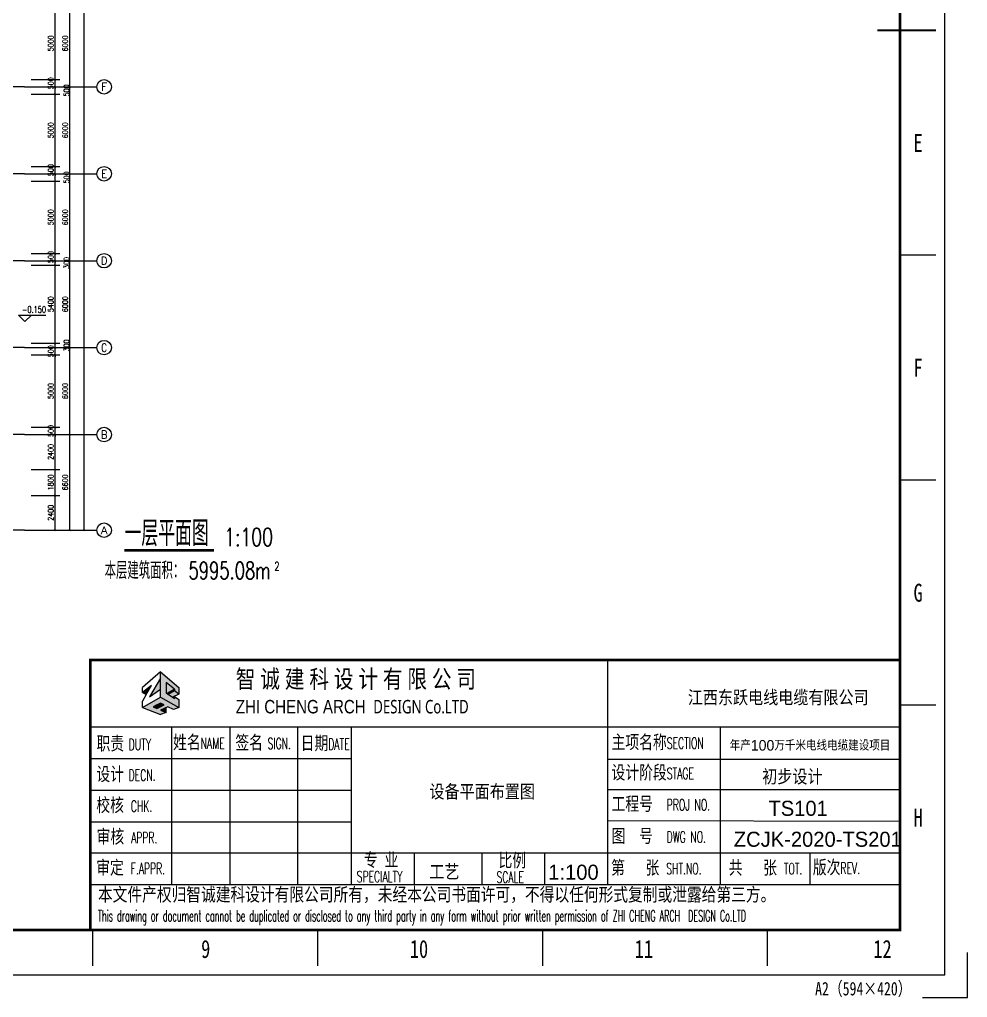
# Model space of a CAD drawing. Extents: x 7651907 to 8255021, y -2490714 to -1144618.
# Drawn here: x 7936135 to 8001558, y -1278118 to -1210623 of the extents above; entities that cross this region are included whole.
import ezdxf
from ezdxf.enums import TextEntityAlignment as Align

# ---------------------------------------------------------------- set-up
doc = ezdxf.new("R2010")
doc.units = 0
doc.header["$LTSCALE"] = 1000
doc.linetypes.add('DOTE', pattern=[2.42, 2, -0.2, 0.02, -0.2])
doc.layers.get('0').update_dxf_attribs({"linetype": 'CONTINUOUS'})
doc.layers.get('Defpoints').update_dxf_attribs({"linetype": 'CONTINUOUS'})
for name, color, linetype in [('AXIS', 3, 'CONTINUOUS'), ('AXIS_TEXT', 7, 'CONTINUOUS'), ('DIM_ELEV', 3, 'CONTINUOUS'), ('DIM_SYMB', 3, 'CONTINUOUS'), ('DOTE', 8, 'DOTE'), ('PUB_TEXT', 7, 'CONTINUOUS'), ('图标', 4, 'CONTINUOUS')]:
    doc.layers.add(name, color=color, linetype=linetype)
doc.styles.add('0总图替换X', font='ZSM.shx', dxfattribs={"bigfont": 'HZTXT.shx'})
doc.styles.add('_TCH_AXIS', font='COMPLEX', dxfattribs={"bigfont": 'GBCBIG'})
doc.styles.add('_TCH_DIM', font='SIMPLEX', dxfattribs={"bigfont": 'GBCBIG'})
doc.styles.add('_TCH_DIM_T3', font='SIMPLEX', dxfattribs={"width": 0.705882, "bigfont": 'GBCBIG'})
doc.styles.add('COMPLEX', font='COMPLEX')
doc.styles.get("Standard").update_dxf_attribs({"font": 'txt.shx', "width": 0.7, "bigfont": 'TSSDCHN.shx'})
doc.styles.add('图框字体', font='simhei.ttf')
doc.dimstyles.new('_TCH_ARCH&&125', dxfattribs={"dimtxt": 371.875, "dimasz": 125, "dimexe": 312.5, "dimexo": 375, "dimgap": 125, "dimtad": 1, "dimdec": 0, "dimzin": 0, "dimdsep": 46, "dimtxsty": '_TCH_DIM_T3', "dimblk": 'ARCHTICK', "dimcen": 0.09, "dimclrt": 7, "dimazin": 2, "dimtfac": 1, "dimtdec": 0, "dimtix": 1, "dimtmove": 2, "dimatfit": 3, "dimfxl": 0, "dimtolj": 1, "dimtzin": 0, "dimarcsym": 0})

# ---------------------------------------------------------------- blocks, each defined once
blk = doc.blocks.new('_ArchTick')
at = {"color": 0, "linetype": 'ByBlock', "const_width": 0.4}
blk.add_lwpolyline([(-0.5, -0.5), (0.5, 0.5)], dxfattribs=at)
blk = doc.blocks.new('*D698')
at = {"layer": 'AXIS', "color": 0, "lineweight": -2}
for p, q in [((7936931, -1209768), (7938908, -1209768)), ((7938596, -1214768), (7938596, -1209768)), ((7936931, -1214768), (7938908, -1214768))]:
    blk.add_line(p, q, dxfattribs=at)
at = {"layer": 'Defpoints', "color": 0}
for p in [(7936556, -1209768), (7938596, -1209768), (7936556, -1214768)]:
    blk.add_point(p, dxfattribs=at)
at = {"layer": 'AXIS', "color": 0, "lineweight": -2, "xscale": 125, "yscale": 125, "zscale": 125}
for p, rotation in [((7938596, -1209768), 90), ((7938596, -1214768), 270)]:
    blk.add_blockref('_ArchTick', p, dxfattribs=dict(at, rotation=rotation))
at = {"layer": 'AXIS', "color": 7, "insert": (7938285, -1212268), "char_height": 371.9, "attachment_point": 5, "rotation": 90, "style": '_TCH_DIM_T3'}
blk.add_mtext('\\A1;5000', dxfattribs=at)
blk = doc.blocks.new('*D699')
at = {"layer": 'AXIS', "color": 0, "lineweight": -2}
for p, q in [((7936931, -1214768), (7938908, -1214768)), ((7938596, -1214768), (7938596, -1214643)), ((7938596, -1215268), (7938596, -1214768)), ((7936931, -1215268), (7938908, -1215268)), ((7938596, -1215268), (7938596, -1215393))]:
    blk.add_line(p, q, dxfattribs=at)
at = {"layer": 'Defpoints', "color": 0}
for p in [(7936556, -1214768), (7938596, -1214768), (7936556, -1215268)]:
    blk.add_point(p, dxfattribs=at)
at = {"layer": 'AXIS', "color": 0, "lineweight": -2, "xscale": 125, "yscale": 125, "zscale": 125}
for p, rotation in [((7938596, -1214768), 270), ((7938596, -1215268), 90)]:
    blk.add_blockref('_ArchTick', p, dxfattribs=dict(at, rotation=rotation))
at = {"layer": 'AXIS', "color": 7, "insert": (7938285, -1215018), "char_height": 371.9, "attachment_point": 5, "rotation": 90, "style": '_TCH_DIM_T3'}
blk.add_mtext('\\A1;500', dxfattribs=at)
blk = doc.blocks.new('*D700')
at = {"layer": 'AXIS', "color": 0, "lineweight": -2}
for p, q in [((7936931, -1215268), (7938908, -1215268)), ((7938596, -1215768), (7938596, -1215268)), ((7936931, -1215768), (7938908, -1215768))]:
    blk.add_line(p, q, dxfattribs=at)
at = {"layer": 'Defpoints', "color": 0}
for p in [(7936556, -1215268), (7938596, -1215268), (7936556, -1215768)]:
    blk.add_point(p, dxfattribs=at)
at = {"layer": 'AXIS', "color": 0, "lineweight": -2, "xscale": 125, "yscale": 125, "zscale": 125}
for p, rotation in [((7938596, -1215268), 90), ((7938596, -1215768), 270)]:
    blk.add_blockref('_ArchTick', p, dxfattribs=dict(at, rotation=rotation))
at = {"layer": 'AXIS', "color": 7, "insert": (7939377, -1215518), "char_height": 371.9, "attachment_point": 5, "rotation": 90, "style": '_TCH_DIM_T3'}
blk.add_mtext('\\A1;500', dxfattribs=at)
blk = doc.blocks.new('*D701')
at = {"layer": 'AXIS', "color": 0, "lineweight": -2}
for p, q in [((7936931, -1215768), (7938908, -1215768)), ((7938596, -1220768), (7938596, -1215768)), ((7936931, -1220768), (7938908, -1220768))]:
    blk.add_line(p, q, dxfattribs=at)
at = {"layer": 'Defpoints', "color": 0}
for p in [(7936556, -1215768), (7938596, -1215768), (7936556, -1220768)]:
    blk.add_point(p, dxfattribs=at)
at = {"layer": 'AXIS', "color": 0, "lineweight": -2, "xscale": 125, "yscale": 125, "zscale": 125}
for p, rotation in [((7938596, -1215768), 90), ((7938596, -1220768), 270)]:
    blk.add_blockref('_ArchTick', p, dxfattribs=dict(at, rotation=rotation))
at = {"layer": 'AXIS', "color": 7, "insert": (7938285, -1218268), "char_height": 371.9, "attachment_point": 5, "rotation": 90, "style": '_TCH_DIM_T3'}
blk.add_mtext('\\A1;5000', dxfattribs=at)
blk = doc.blocks.new('*D702')
at = {"layer": 'AXIS', "color": 0, "lineweight": -2}
for p, q in [((7936931, -1220768), (7938908, -1220768)), ((7938596, -1220768), (7938596, -1220643)), ((7938596, -1221268), (7938596, -1220768)), ((7936931, -1221268), (7938908, -1221268)), ((7938596, -1221268), (7938596, -1221393))]:
    blk.add_line(p, q, dxfattribs=at)
at = {"layer": 'Defpoints', "color": 0}
for p in [(7936556, -1220768), (7938596, -1220768), (7936556, -1221268)]:
    blk.add_point(p, dxfattribs=at)
at = {"layer": 'AXIS', "color": 0, "lineweight": -2, "xscale": 125, "yscale": 125, "zscale": 125}
for p, rotation in [((7938596, -1220768), 270), ((7938596, -1221268), 90)]:
    blk.add_blockref('_ArchTick', p, dxfattribs=dict(at, rotation=rotation))
at = {"layer": 'AXIS', "color": 7, "insert": (7938285, -1221018), "char_height": 371.9, "attachment_point": 5, "rotation": 90, "style": '_TCH_DIM_T3'}
blk.add_mtext('\\A1;500', dxfattribs=at)
blk = doc.blocks.new('*D703')
at = {"layer": 'AXIS', "color": 0, "lineweight": -2}
for p, q in [((7936931, -1221268), (7938908, -1221268)), ((7938596, -1221768), (7938596, -1221268)), ((7936931, -1221768), (7938908, -1221768))]:
    blk.add_line(p, q, dxfattribs=at)
at = {"layer": 'Defpoints', "color": 0}
for p in [(7936556, -1221268), (7938596, -1221268), (7936556, -1221768)]:
    blk.add_point(p, dxfattribs=at)
at = {"layer": 'AXIS', "color": 0, "lineweight": -2, "xscale": 125, "yscale": 125, "zscale": 125}
for p, rotation in [((7938596, -1221268), 90), ((7938596, -1221768), 270)]:
    blk.add_blockref('_ArchTick', p, dxfattribs=dict(at, rotation=rotation))
at = {"layer": 'AXIS', "color": 7, "insert": (7939377, -1221518), "char_height": 371.9, "attachment_point": 5, "rotation": 90, "style": '_TCH_DIM_T3'}
blk.add_mtext('\\A1;500', dxfattribs=at)
blk = doc.blocks.new('*D704')
at = {"layer": 'AXIS', "color": 0, "lineweight": -2}
for p, q in [((7936931, -1221768), (7938908, -1221768)), ((7938596, -1226768), (7938596, -1221768)), ((7936931, -1226768), (7938908, -1226768))]:
    blk.add_line(p, q, dxfattribs=at)
at = {"layer": 'Defpoints', "color": 0}
for p in [(7936556, -1221768), (7938596, -1221768), (7936556, -1226768)]:
    blk.add_point(p, dxfattribs=at)
at = {"layer": 'AXIS', "color": 0, "lineweight": -2, "xscale": 125, "yscale": 125, "zscale": 125}
for p, rotation in [((7938596, -1221768), 90), ((7938596, -1226768), 270)]:
    blk.add_blockref('_ArchTick', p, dxfattribs=dict(at, rotation=rotation))
at = {"layer": 'AXIS', "color": 7, "insert": (7938285, -1224268), "char_height": 371.9, "attachment_point": 5, "rotation": 90, "style": '_TCH_DIM_T3'}
blk.add_mtext('\\A1;5000', dxfattribs=at)
blk = doc.blocks.new('*D705')
at = {"layer": 'AXIS', "color": 0, "lineweight": -2}
for p, q in [((7936931, -1226768), (7938908, -1226768)), ((7938596, -1226768), (7938596, -1226643)), ((7938596, -1227268), (7938596, -1226768)), ((7936931, -1227268), (7938908, -1227268)), ((7938596, -1227268), (7938596, -1227393))]:
    blk.add_line(p, q, dxfattribs=at)
at = {"layer": 'Defpoints', "color": 0}
for p in [(7936556, -1226768), (7938596, -1226768), (7936556, -1227268)]:
    blk.add_point(p, dxfattribs=at)
at = {"layer": 'AXIS', "color": 0, "lineweight": -2, "xscale": 125, "yscale": 125, "zscale": 125}
for p, rotation in [((7938596, -1226768), 270), ((7938596, -1227268), 90)]:
    blk.add_blockref('_ArchTick', p, dxfattribs=dict(at, rotation=rotation))
at = {"layer": 'AXIS', "color": 7, "insert": (7938285, -1227018), "char_height": 371.9, "attachment_point": 5, "rotation": 90, "style": '_TCH_DIM_T3'}
blk.add_mtext('\\A1;500', dxfattribs=at)
blk = doc.blocks.new('*D706')
at = {"layer": 'AXIS', "color": 0, "lineweight": -2}
for p, q in [((7936931, -1227268), (7938908, -1227268)), ((7936931, -1227568), (7938908, -1227568)), ((7938596, -1227568), (7938596, -1227268))]:
    blk.add_line(p, q, dxfattribs=at)
at = {"layer": 'Defpoints', "color": 0}
for p in [(7936556, -1227268), (7936556, -1227568), (7938596, -1227268)]:
    blk.add_point(p, dxfattribs=at)
at = {"layer": 'AXIS', "color": 0, "lineweight": -2, "xscale": 125, "yscale": 125, "zscale": 125}
for p, rotation in [((7938596, -1227268), 90), ((7938596, -1227568), 270)]:
    blk.add_blockref('_ArchTick', p, dxfattribs=dict(at, rotation=rotation))
at = {"layer": 'AXIS', "color": 7, "insert": (7939377, -1227418), "char_height": 371.9, "attachment_point": 5, "rotation": 90, "style": '_TCH_DIM_T3'}
blk.add_mtext('\\A1;300', dxfattribs=at)
blk = doc.blocks.new('*D707')
at = {"layer": 'AXIS', "color": 0, "lineweight": -2}
for p, q in [((7936931, -1227568), (7938908, -1227568)), ((7938596, -1232968), (7938596, -1227568)), ((7936931, -1232968), (7938908, -1232968))]:
    blk.add_line(p, q, dxfattribs=at)
at = {"layer": 'Defpoints', "color": 0}
for p in [(7936556, -1227568), (7938596, -1227568), (7936556, -1232968)]:
    blk.add_point(p, dxfattribs=at)
at = {"layer": 'AXIS', "color": 0, "lineweight": -2, "xscale": 125, "yscale": 125, "zscale": 125}
for p, rotation in [((7938596, -1227568), 90), ((7938596, -1232968), 270)]:
    blk.add_blockref('_ArchTick', p, dxfattribs=dict(at, rotation=rotation))
at = {"layer": 'AXIS', "color": 7, "insert": (7938285, -1230268), "char_height": 371.9, "attachment_point": 5, "rotation": 90, "style": '_TCH_DIM_T3'}
blk.add_mtext('\\A1;5400', dxfattribs=at)
blk = doc.blocks.new('*D708')
at = {"layer": 'AXIS', "color": 0, "lineweight": -2}
for p, q in [((7936931, -1232968), (7938908, -1232968)), ((7938596, -1233268), (7938596, -1232968)), ((7936931, -1233268), (7938908, -1233268))]:
    blk.add_line(p, q, dxfattribs=at)
at = {"layer": 'Defpoints', "color": 0}
for p in [(7936556, -1232968), (7938596, -1232968), (7936556, -1233268)]:
    blk.add_point(p, dxfattribs=at)
at = {"layer": 'AXIS', "color": 0, "lineweight": -2, "xscale": 125, "yscale": 125, "zscale": 125}
for p, rotation in [((7938596, -1232968), 90), ((7938596, -1233268), 270)]:
    blk.add_blockref('_ArchTick', p, dxfattribs=dict(at, rotation=rotation))
at = {"layer": 'AXIS', "color": 7, "insert": (7939377, -1233118), "char_height": 371.9, "attachment_point": 5, "rotation": 90, "style": '_TCH_DIM_T3'}
blk.add_mtext('\\A1;300', dxfattribs=at)
blk = doc.blocks.new('*D709')
at = {"layer": 'AXIS', "color": 0, "lineweight": -2}
for p, q in [((7936931, -1233268), (7938908, -1233268)), ((7936931, -1233768), (7938908, -1233768)), ((7938596, -1233268), (7938596, -1233143)), ((7938596, -1233768), (7938596, -1233268)), ((7938596, -1233768), (7938596, -1233893))]:
    blk.add_line(p, q, dxfattribs=at)
at = {"layer": 'Defpoints', "color": 0}
for p in [(7936556, -1233268), (7936556, -1233768), (7938596, -1233268)]:
    blk.add_point(p, dxfattribs=at)
at = {"layer": 'AXIS', "color": 0, "lineweight": -2, "xscale": 125, "yscale": 125, "zscale": 125}
for p, rotation in [((7938596, -1233268), 270), ((7938596, -1233768), 90)]:
    blk.add_blockref('_ArchTick', p, dxfattribs=dict(at, rotation=rotation))
at = {"layer": 'AXIS', "color": 7, "insert": (7938285, -1233518), "char_height": 371.9, "attachment_point": 5, "rotation": 90, "style": '_TCH_DIM_T3'}
blk.add_mtext('\\A1;500', dxfattribs=at)
blk = doc.blocks.new('*D710')
at = {"layer": 'AXIS', "color": 0, "lineweight": -2}
for p, q in [((7936931, -1233768), (7938908, -1233768)), ((7938596, -1238768), (7938596, -1233768)), ((7936931, -1238768), (7938908, -1238768))]:
    blk.add_line(p, q, dxfattribs=at)
at = {"layer": 'Defpoints', "color": 0}
for p in [(7936556, -1233768), (7938596, -1233768), (7936556, -1238768)]:
    blk.add_point(p, dxfattribs=at)
at = {"layer": 'AXIS', "color": 0, "lineweight": -2, "xscale": 125, "yscale": 125, "zscale": 125}
for p, rotation in [((7938596, -1233768), 90), ((7938596, -1238768), 270)]:
    blk.add_blockref('_ArchTick', p, dxfattribs=dict(at, rotation=rotation))
at = {"layer": 'AXIS', "color": 7, "insert": (7938285, -1236268), "char_height": 371.9, "attachment_point": 5, "rotation": 90, "style": '_TCH_DIM_T3'}
blk.add_mtext('\\A1;5000', dxfattribs=at)
blk = doc.blocks.new('*D711')
at = {"layer": 'AXIS', "color": 0, "lineweight": -2}
for p, q in [((7936931, -1238768), (7938908, -1238768)), ((7938596, -1238768), (7938596, -1238643)), ((7938596, -1239268), (7938596, -1238768)), ((7936931, -1239268), (7938908, -1239268)), ((7938596, -1239268), (7938596, -1239393))]:
    blk.add_line(p, q, dxfattribs=at)
at = {"layer": 'Defpoints', "color": 0}
for p in [(7936556, -1238768), (7938596, -1238768), (7936556, -1239268)]:
    blk.add_point(p, dxfattribs=at)
at = {"layer": 'AXIS', "color": 0, "lineweight": -2, "xscale": 125, "yscale": 125, "zscale": 125}
for p, rotation in [((7938596, -1238768), 270), ((7938596, -1239268), 90)]:
    blk.add_blockref('_ArchTick', p, dxfattribs=dict(at, rotation=rotation))
at = {"layer": 'AXIS', "color": 7, "insert": (7938285, -1239018), "char_height": 371.9, "attachment_point": 5, "rotation": 90, "style": '_TCH_DIM_T3'}
blk.add_mtext('\\A1;500', dxfattribs=at)
blk = doc.blocks.new('*D712')
at = {"layer": 'AXIS', "color": 0, "lineweight": -2}
for p, q in [((7936931, -1239268), (7938908, -1239268)), ((7938596, -1241668), (7938596, -1239268)), ((7936931, -1241668), (7938908, -1241668))]:
    blk.add_line(p, q, dxfattribs=at)
at = {"layer": 'Defpoints', "color": 0}
for p in [(7936556, -1239268), (7938596, -1239268), (7936556, -1241668)]:
    blk.add_point(p, dxfattribs=at)
at = {"layer": 'AXIS', "color": 0, "lineweight": -2, "xscale": 125, "yscale": 125, "zscale": 125}
for p, rotation in [((7938596, -1239268), 90), ((7938596, -1241668), 270)]:
    blk.add_blockref('_ArchTick', p, dxfattribs=dict(at, rotation=rotation))
at = {"layer": 'AXIS', "color": 7, "insert": (7938285, -1240468), "char_height": 371.9, "attachment_point": 5, "rotation": 90, "style": '_TCH_DIM_T3'}
blk.add_mtext('\\A1;2400', dxfattribs=at)
blk = doc.blocks.new('*D713')
at = {"layer": 'AXIS', "color": 0, "lineweight": -2}
for p, q in [((7936931, -1241668), (7938908, -1241668)), ((7938596, -1243468), (7938596, -1241668)), ((7936931, -1243468), (7938908, -1243468))]:
    blk.add_line(p, q, dxfattribs=at)
at = {"layer": 'Defpoints', "color": 0}
for p in [(7936556, -1241668), (7938596, -1241668), (7936556, -1243468)]:
    blk.add_point(p, dxfattribs=at)
at = {"layer": 'AXIS', "color": 0, "lineweight": -2, "xscale": 125, "yscale": 125, "zscale": 125}
for p, rotation in [((7938596, -1241668), 90), ((7938596, -1243468), 270)]:
    blk.add_blockref('_ArchTick', p, dxfattribs=dict(at, rotation=rotation))
at = {"layer": 'AXIS', "color": 7, "insert": (7938285, -1242568), "char_height": 371.9, "attachment_point": 5, "rotation": 90, "style": '_TCH_DIM_T3'}
blk.add_mtext('\\A1;1800', dxfattribs=at)
blk = doc.blocks.new('*D714')
at = {"layer": 'AXIS', "color": 0, "lineweight": -2}
for p, q in [((7936931, -1243468), (7938908, -1243468)), ((7938596, -1245868), (7938596, -1243468)), ((7936931, -1245868), (7938908, -1245868))]:
    blk.add_line(p, q, dxfattribs=at)
at = {"layer": 'Defpoints', "color": 0}
for p in [(7936556, -1243468), (7938596, -1243468), (7936556, -1245868)]:
    blk.add_point(p, dxfattribs=at)
at = {"layer": 'AXIS', "color": 0, "lineweight": -2, "xscale": 125, "yscale": 125, "zscale": 125}
for p, rotation in [((7938596, -1243468), 90), ((7938596, -1245868), 270)]:
    blk.add_blockref('_ArchTick', p, dxfattribs=dict(at, rotation=rotation))
at = {"layer": 'AXIS', "color": 7, "insert": (7938285, -1244668), "char_height": 371.9, "attachment_point": 5, "rotation": 90, "style": '_TCH_DIM_T3'}
blk.add_mtext('\\A1;2400', dxfattribs=at)
blk = doc.blocks.new('*D843')
at = {"layer": 'AXIS', "color": 0, "lineweight": -2}
for p, q in [((7936846, -1239268), (7939908, -1239268)), ((7939596, -1245868), (7939596, -1239268)), ((7936846, -1245868), (7939908, -1245868))]:
    blk.add_line(p, q, dxfattribs=at)
at = {"layer": 'Defpoints', "color": 0}
for p in [(7936471, -1239268), (7939596, -1239268), (7936471, -1245868)]:
    blk.add_point(p, dxfattribs=at)
at = {"layer": 'AXIS', "color": 0, "lineweight": -2, "xscale": 125, "yscale": 125, "zscale": 125}
for p, rotation in [((7939596, -1239268), 90), ((7939596, -1245868), 270)]:
    blk.add_blockref('_ArchTick', p, dxfattribs=dict(at, rotation=rotation))
at = {"layer": 'AXIS', "color": 7, "insert": (7939285, -1242568), "char_height": 371.9, "attachment_point": 5, "rotation": 90, "style": '_TCH_DIM_T3'}
blk.add_mtext('\\A1;6600', dxfattribs=at)
blk = doc.blocks.new('*D844')
at = {"layer": 'AXIS', "color": 0, "lineweight": -2}
for p, q in [((7936846, -1233268), (7939908, -1233268)), ((7939596, -1239268), (7939596, -1233268)), ((7936846, -1239268), (7939908, -1239268))]:
    blk.add_line(p, q, dxfattribs=at)
at = {"layer": 'Defpoints', "color": 0}
for p in [(7936471, -1233268), (7939596, -1233268), (7936471, -1239268)]:
    blk.add_point(p, dxfattribs=at)
at = {"layer": 'AXIS', "color": 0, "lineweight": -2, "xscale": 125, "yscale": 125, "zscale": 125}
for p, rotation in [((7939596, -1233268), 90), ((7939596, -1239268), 270)]:
    blk.add_blockref('_ArchTick', p, dxfattribs=dict(at, rotation=rotation))
at = {"layer": 'AXIS', "color": 7, "insert": (7939285, -1236268), "char_height": 371.9, "attachment_point": 5, "rotation": 90, "style": '_TCH_DIM_T3'}
blk.add_mtext('\\A1;6000', dxfattribs=at)
blk = doc.blocks.new('*D845')
at = {"layer": 'AXIS', "color": 0, "lineweight": -2}
for p, q in [((7936846, -1227268), (7939908, -1227268)), ((7939596, -1233268), (7939596, -1227268)), ((7936846, -1233268), (7939908, -1233268))]:
    blk.add_line(p, q, dxfattribs=at)
at = {"layer": 'Defpoints', "color": 0}
for p in [(7936471, -1227268), (7939596, -1227268), (7936471, -1233268)]:
    blk.add_point(p, dxfattribs=at)
at = {"layer": 'AXIS', "color": 0, "lineweight": -2, "xscale": 125, "yscale": 125, "zscale": 125}
for p, rotation in [((7939596, -1227268), 90), ((7939596, -1233268), 270)]:
    blk.add_blockref('_ArchTick', p, dxfattribs=dict(at, rotation=rotation))
at = {"layer": 'AXIS', "color": 7, "insert": (7939285, -1230268), "char_height": 371.9, "attachment_point": 5, "rotation": 90, "style": '_TCH_DIM_T3'}
blk.add_mtext('\\A1;6000', dxfattribs=at)
blk = doc.blocks.new('*D846')
at = {"layer": 'AXIS', "color": 0, "lineweight": -2}
for p, q in [((7936846, -1221268), (7939908, -1221268)), ((7939596, -1227268), (7939596, -1221268)), ((7936846, -1227268), (7939908, -1227268))]:
    blk.add_line(p, q, dxfattribs=at)
at = {"layer": 'Defpoints', "color": 0}
for p in [(7936471, -1221268), (7939596, -1221268), (7936471, -1227268)]:
    blk.add_point(p, dxfattribs=at)
at = {"layer": 'AXIS', "color": 0, "lineweight": -2, "xscale": 125, "yscale": 125, "zscale": 125}
for p, rotation in [((7939596, -1221268), 90), ((7939596, -1227268), 270)]:
    blk.add_blockref('_ArchTick', p, dxfattribs=dict(at, rotation=rotation))
at = {"layer": 'AXIS', "color": 7, "insert": (7939285, -1224268), "char_height": 371.9, "attachment_point": 5, "rotation": 90, "style": '_TCH_DIM_T3'}
blk.add_mtext('\\A1;6000', dxfattribs=at)
blk = doc.blocks.new('*D847')
at = {"layer": 'AXIS', "color": 0, "lineweight": -2}
for p, q in [((7936846, -1215268), (7939908, -1215268)), ((7939596, -1221268), (7939596, -1215268)), ((7936846, -1221268), (7939908, -1221268))]:
    blk.add_line(p, q, dxfattribs=at)
at = {"layer": 'Defpoints', "color": 0}
for p in [(7936471, -1215268), (7939596, -1215268), (7936471, -1221268)]:
    blk.add_point(p, dxfattribs=at)
at = {"layer": 'AXIS', "color": 0, "lineweight": -2, "xscale": 125, "yscale": 125, "zscale": 125}
for p, rotation in [((7939596, -1215268), 90), ((7939596, -1221268), 270)]:
    blk.add_blockref('_ArchTick', p, dxfattribs=dict(at, rotation=rotation))
at = {"layer": 'AXIS', "color": 7, "insert": (7939285, -1218268), "char_height": 371.9, "attachment_point": 5, "rotation": 90, "style": '_TCH_DIM_T3'}
blk.add_mtext('\\A1;6000', dxfattribs=at)
blk = doc.blocks.new('*D848')
at = {"layer": 'AXIS', "color": 0, "lineweight": -2}
for p, q in [((7936846, -1209268), (7939908, -1209268)), ((7939596, -1215268), (7939596, -1209268)), ((7936846, -1215268), (7939908, -1215268))]:
    blk.add_line(p, q, dxfattribs=at)
at = {"layer": 'Defpoints', "color": 0}
for p in [(7936471, -1209268), (7939596, -1209268), (7936471, -1215268)]:
    blk.add_point(p, dxfattribs=at)
at = {"layer": 'AXIS', "color": 0, "lineweight": -2, "xscale": 125, "yscale": 125, "zscale": 125}
for p, rotation in [((7939596, -1209268), 90), ((7939596, -1215268), 270)]:
    blk.add_blockref('_ArchTick', p, dxfattribs=dict(at, rotation=rotation))
at = {"layer": 'AXIS', "color": 7, "insert": (7939285, -1212268), "char_height": 371.9, "attachment_point": 5, "rotation": 90, "style": '_TCH_DIM_T3'}
blk.add_mtext('\\A1;6000', dxfattribs=at)
blk = doc.blocks.new('*D857')
at = {"layer": 'AXIS', "color": 0, "lineweight": -2}
for p, q in [((7936846, -1160668), (7940908, -1160668)), ((7940596, -1245868), (7940596, -1160668)), ((7936846, -1245868), (7940908, -1245868))]:
    blk.add_line(p, q, dxfattribs=at)
at = {"layer": 'Defpoints', "color": 0}
for p in [(7936471, -1160668), (7940596, -1160668), (7936471, -1245868)]:
    blk.add_point(p, dxfattribs=at)
at = {"layer": 'AXIS', "color": 0, "lineweight": -2, "xscale": 125, "yscale": 125, "zscale": 125}
for p, rotation in [((7940596, -1160668), 90), ((7940596, -1245868), 270)]:
    blk.add_blockref('_ArchTick', p, dxfattribs=dict(at, rotation=rotation))
at = {"layer": 'AXIS', "color": 7, "insert": (7940285, -1203268), "char_height": 371.9, "attachment_point": 5, "rotation": 90, "style": '_TCH_DIM_T3'}
blk.add_mtext('\\A1;85200', dxfattribs=at)
blk = doc.blocks.new('_AXISO')
blk.add_circle((0, 0), 0.5)
at = {"layer": 'AXIS_TEXT', "style": 'COMPLEX', "width": 1.041667}
blk.add_attdef('A', text='', height=0.56, dxfattribs=at).set_placement((-0.25, -0.28), (0.25, -0.28), align=Align.FIT)
blk = doc.blocks.new('图角框')
at = {"layer": '图标'}
for color, points in [(253, [(-163.17, 52.71), (-163.17, 55.02), (-161.31, 53.56), (-161.31, 53.16), (-160.34, 52.42), (-160.34, 53.91), (-164.38, 57.37), (-164.38, 51.77), (-160.34, 49.43), (-160.34, 51.21), (-161.31, 51.87), (-161.31, 51.48)]), (0, [(-166.41, 54.38), (-168.43, 52.79), (-167.57, 52.34)]), (0, [(-164.38, 55.97), (-166.87, 51.86), (-164.38, 53.52)]), (251, [(-161.31, 53.16), (-161.31, 53.56), (-162.96, 52.57), (-162.67, 52.38)]), (250, [(-165.2, 50.02), (-166.02, 49.61), (-165.2, 49.25), (-165.2, 49.25)]), (0, [(-165.2, 49.25), (-163.57, 50.03), (-164.38, 50.44), (-165.2, 50.02)]), (0, [(-161.31, 51.87), (-161.65, 51.7), (-161.31, 51.48)]), (250, [(-163.13, 49.44), (-164.38, 48.9), (-163.13, 48.35)])]:
    blk.add_hatch(color=color, dxfattribs=at).paths.add_polyline_path(points)
h = blk.add_hatch(color=0, dxfattribs=at)
h.paths.add_polyline_path([(-161.31, 53.56), (-163.17, 55.02), (-163.17, 52.71), (-162.96, 52.57)])
h.paths.add_polyline_path([(-162.67, 52.38), (-161.69, 51.73), (-160.34, 52.42), (-161.31, 53.16)])
h = blk.add_hatch(color=251, dxfattribs=at)
h.paths.add_polyline_path([(-164.38, 51.77), (-168.43, 49.43), (-164.38, 47.87), (-163.13, 48.35), (-164.38, 48.9), (-162.75, 49.61), (-161.52, 48.98), (-160.34, 49.43)])
h.paths.add_polyline_path([(-163.57, 50.03), (-165.2, 49.25), (-166.02, 49.61), (-164.38, 50.44)], flags=16)
for p, q in [((-65.01, 60), (-65.01, 10.01)), ((0, 45.05), (-180, 45.05)), ((-161.97, 45.05), (-161.97, 10.01)), ((-148.94, 10.01), (-148.94, 45.05)), ((-133.93, 45.05), (-133.93, 10.01)), ((-121.99, 45.05), (-121.99, 10.01)), ((-39.98, 45.05), (-39.98, 10.01)), ((-121.99, 38.05), (-180, 38.05)), ((0, 37.93), (-65.01, 37.93)), ((-121.99, 30.99), (-180, 30.99)), ((0, 31.19), (-65.01, 31.19)), ((-121.99, 24), (-180, 24)), ((0, 24.13), (-65.01, 24.26)), ((0, 17.07), (-180, 17.07)), ((-108, 17.01), (-108, 10.01)), ((-92.98, 17.01), (-92.98, 10.01)), ((-78.99, 17.01), (-78.99, 10.01)), ((-20.02, 17.07), (-20.02, 10.01)), ((0, 10.01), (-180, 10.01))]:
    blk.add_line(p, q)
at = {"color": 250}
for p, q in [((-164.38, 57.37), (-168.43, 53.91)), ((-164.38, 51.77), (-164.38, 57.37)), ((-164.38, 57.37), (-160.34, 53.91)), ((-161.31, 53.56), (-163.17, 55.02)), ((-163.17, 55.02), (-163.17, 52.71)), ((-168.43, 52.79), (-168.43, 53.91)), ((-167.57, 52.34), (-168.43, 50.83)), ((-163.17, 52.71), (-161.31, 51.48)), ((-161.31, 53.56), (-162.96, 52.57)), ((-161.31, 53.16), (-162.67, 52.38)), ((-160.34, 52.42), (-161.69, 51.73)), ((-161.31, 53.56), (-161.31, 53.16)), ((-160.34, 52.42), (-161.31, 53.16)), ((-160.34, 53.91), (-160.34, 52.42)), ((-160.34, 52.42), (-160.34, 52.42)), ((-168.43, 49.43), (-164.38, 51.77)), ((-168.43, 49.43), (-168.43, 50.83)), ((-164.38, 50.44), (-166.02, 49.61)), ((-165.2, 49.25), (-163.57, 50.03)), ((-165.2, 49.25), (-165.2, 50.02)), ((-164.38, 51.77), (-160.34, 49.43)), ((-163.57, 50.03), (-164.38, 50.44)), ((-161.31, 51.87), (-161.65, 51.7)), ((-161.31, 51.87), (-160.34, 51.21)), ((-161.31, 51.87), (-161.31, 51.48)), ((-160.34, 51.21), (-160.34, 49.43)), ((-168.43, 49.43), (-164.38, 47.87)), ((-166.02, 49.61), (-165.2, 49.25)), ((-162.75, 49.61), (-164.38, 48.9)), ((-164.38, 48.9), (-163.13, 48.35)), ((-163.13, 48.35), (-164.38, 47.87)), ((-163.13, 48.35), (-163.13, 49.44)), ((-161.52, 48.98), (-162.75, 49.61)), ((-160.34, 49.43), (-161.52, 48.98))]:
    blk.add_line(p, q, dxfattribs=at)
at = {"const_width": 0.6}
blk.add_lwpolyline([(-180, 60), (0, 60), (0, 0), (-180, 0)], close=True, dxfattribs=at)
at = {"color": 250}
for points in [[(-167.57, 52.34), (-166.41, 54.38), (-168.43, 52.79), (-167.57, 52.34)], [(-164.38, 55.97), (-166.87, 51.86), (-164.38, 53.52)]]:
    blk.add_lwpolyline(points, dxfattribs=at)
blk.add_lwpolyline([(-165.2, 50.03), (-166.02, 49.61), (-165.2, 49.25)], close=True, dxfattribs=at)
at = {"attachment_point": 1, "style": '图框字体'}
for s, insert, char_height, width in [('{\\fMicrosoft YaHei|b0|i0|c134|p34;\\W0.8;智 诚 建 科 设 计 有 限 公 司\\P\\fSwis721 BT|b0|i0|c0|p34;\\H0.75x;ZHI CHENG ARCH \\fMicrosoft YaHei|b0|i0|c134|p34;\\W0.75; DESIGN Co.LTD}', (-147.65, 57.81), 4, 80.7696), ('{\\fFangSong|b0|i0|c134|p49;\\W0.75;姓名\\Fromans|c134;\\H0.83333x;\\W0.6;NAME}', (-161.6, 43.25), 3, 12.3126), ('{\\fFangSong|b0|i0|c134|p49;\\W0.75;签名\\Fromans|c134;\\H0.83333x;\\W0.6; SIGN.}', (-147.76, 43.19), 3, 13.5069), ('{\\fFangSong|b0|i0|c134|p49;\\W0.75;主项名称\\Fromans|c134;\\H0.83333x;\\W0.6;SECTION}', (-64.12, 43.28), 3, 32.7737), ('{\\fFangSong|b0|i0|c134|p49;\\W0.75;职责\\Fromans|c134;\\H0.83333x;\\W0.6; DUTY}', (-178.62, 42.98), 3, 14.1204), ('{\\fFangSong|b0|i0|c134|p49;\\W0.75;日期\\Fromans|c134;\\H0.83333x;\\W0.6;DATE}', (-133.23, 43.06), 3, 11.7275), ('{\\fFangSong|b0|i0|c134|p49;\\W0.75;设计阶段\\Fromans|c134;\\H0.83333x;\\W0.6;STAGE}', (-64.12, 36.54), 3, 32.7737), ('{\\fFangSong|b0|i0|c134|p49;\\W0.75;设计\\Fromans|c134;\\H0.83333x;\\W0.6; DECN.}', (-178.64, 36.17), 3, 15.1709), ('{\\fFangSong|b0|i0|c134|p49;\\W0.75;校核 \\Fromans|c134;\\H0.83333x;\\W0.6;CHK.}', (-178.66, 29.29), 3, 15.1011), ('{\\fFangSong|b0|i0|c134|p49;\\W0.75;工程号  \\Fromans|c134;\\H0.83333x;\\W0.6;PROJ NO.}', (-64.12, 29.56), 3, 32.7737), ('{\\fFangSong|b0|i0|c134|p49;\\W0.75;审核 \\Fromans|c134;\\H0.83333x;\\W0.6;APPR.}', (-178.6, 22.28), 3, 15.1004), ('{\\fFangSong|b0|i0|c134|p49;\\W0.75;图  号  \\Fromans|c134;\\H0.83333x;\\W0.6;DWG NO.}', (-64.12, 22.42), 3, 32.7737), ('{\\fFangSong|b0|i0|c134|p49;\\W0.75;审定 \\Fromans|c134;\\H0.83333x;\\W0.6;F.APPR.}', (-178.69, 15.39), 3, 16.7268), ('{\\fFangSong|b0|i0|c134|p49;\\W0.75;第   张 \\Fromans|c134;\\H0.83333x;\\W0.6;SHT.NO.}', (-64.22, 15.38), 3, 21.5167), ('{\\fFangSong|b0|i0|c134|p49;\\W0.75;共   张 \\Fromans|c134;\\H0.83333x;\\W0.6;TOT.}', (-38.07, 15.37), 3, 18.7702), ('{\\fFangSong|b0|i0|c134|p49;\\W0.75;版次\\Fromans|c134;\\H0.83333x;\\W0.6;REV.}', (-19.37, 15.47), 3, 13.6077), ('{\\fFangSong|b0|i0|c134|p49;\\W0.8;本文件产权\\fFangSong_GB2312|b0|i0|c134|p49;归智诚建科设计有限公司所\\fFangSong|b0|i0|c134|p49;有，未经本公司书面许可，不得以任何形式复制或泄露给第三方。\\P\\Fromans|c134;\\H0.83333x;\\W0.52;This drawing or document cannot be duplicated or disclosed to any third party in any form without prior written permission of \\Fromans|c0;ZHI CHENG ARCH \\Fromans|c134; DESIGN Co.LTD\\P\\H1.0634x; }', (-178.3, 9.39), 3, 189.5186)]:
    blk.add_mtext(s, dxfattribs=dict(at, insert=insert, char_height=char_height, width=width))
at = {"char_height": 3, "attachment_point": 1, "line_spacing_factor": 0.8, "style": '图框字体'}
for s, insert, width in [('{\\fFangSong|b0|i0|c134|p49;\\W1.0722; \\W0.75;专 业\\P\\Fromans|c134;\\H0.83333x;\\W0.29166; \\W0.6;SPECIALTY}', (-121.38, 17.11), 12.4582), ('{\\fFangSong|b0|i0|c134|p49;\\W0.47578; \\W0.75;比例\\P\\Fromans|c134;\\H0.83333x;\\W0.2479; \\W0.6;SCALE}', (-90.21, 17), 7.6681)]:
    blk.add_mtext(s, dxfattribs=dict(at, insert=insert, width=width))
blk = doc.blocks.new('A2-H')
at = {"color": 0}
for p, q in [((592, 160), (584, 160)), ((592, 110), (584, 110)), ((592, 60), (584, 60)), ((404.5, 10), (404.5, 2)), ((454.5, 10), (454.5, 2)), ((504.5, 10), (504.5, 2)), ((554.5, 10), (554.5, 2))]:
    blk.add_line(p, q, dxfattribs=at)
blk.add_lwpolyline([(0, 0), (594, 0), (594, 420), (0, 420)], close=True, dxfattribs=at)
at = {"color": 0, "const_width": 0.6}
blk.add_lwpolyline([(25, 10), (584, 10), (584, 410), (25, 410)], close=True, dxfattribs=at)
at = {"color": 0, "const_width": 0.4}
blk.add_lwpolyline([(592, 210), (579, 210)], dxfattribs=at)
at = {"color": 0}
blk.add_lwpolyline([(589, -5), (599, -5), (599, 5)], dxfattribs=at)
blk.add_blockref('图角框', (584, 10), dxfattribs=at)
at = {"style": '图框字体', "width": 0.75}
for s, p in [('E', (587.01, 182.98)), ('F', (587.01, 132.98)), ('G', (587.01, 82.98)), ('H', (587.01, 32.98)), ('9', (428.64, 3.78)), ('10', (475.03, 3.78)), ('11', (525.03, 3.78)), ('12', (578.08, 3.78))]:
    blk.add_text(s, height=4, dxfattribs=at).set_placement(p)
at = {"insert": (565.13, -1.55), "char_height": 3, "width": 23.1081, "attachment_point": 1, "style": '图框字体'}
blk.add_mtext('{\\fFangSong|b0|i0|c134|p49;\\W0.75;A2（594×420）}', dxfattribs=at)

msp = doc.modelspace()

# ---------------------------------------------------------------- linework, layer by layer
at = {"layer": 'AXIS'}
for p, q in [((7936470.7, -1215268.2), (7941470.7, -1215268.2)), ((7936470.7, -1221268.2), (7941470.7, -1221268.2)), ((7936470.7, -1227268.2), (7941470.7, -1227268.2)), ((7936470.7, -1233268.2), (7941470.7, -1233268.2)), ((7936470.7, -1239268.2), (7941470.7, -1239268.2)), ((7936470.7, -1245868.2), (7941470.7, -1245868.2))]:
    msp.add_line(p, q, dxfattribs=at)
at = {"layer": 'DIM_ELEV'}
for p, q in [((7936507.1, -1231469.4), (7936057.1, -1231019.4)), ((7936057.1, -1231019.4), (7937942.3, -1231019.4)), ((7936507.1, -1231469.4), (7936957.1, -1231019.4))]:
    msp.add_line(p, q, dxfattribs=at)
at = {"layer": 'DIM_SYMB', "const_width": 175}
msp.add_lwpolyline([(7943375.1, -1247261.6), (7949551.1, -1247261.6)], dxfattribs=at)
at = {"layer": 'DOTE'}
for p, q in [((7936470.7, -1215268.2), (7862470.7, -1215268.2)), ((7936470.7, -1221268.2), (7862470.7, -1221268.2)), ((7936470.7, -1227268.2), (7862470.7, -1227268.2)), ((7936470.7, -1233268.2), (7862470.7, -1233268.2)), ((7936470.7, -1239268.2), (7862470.7, -1239268.2)), ((7936470.7, -1245868.2), (7862470.7, -1245868.2))]:
    msp.add_line(p, q, dxfattribs=at)

# ---------------------------------------------------------------- block references
at = {"color": 0, "xscale": 310.4639999999999, "yscale": 310.4639999999999, "zscale": 310.4639999999999}
msp.add_blockref('A2-H', (7815589.6, -1276565.6), dxfattribs=at)
at = {"layer": 'AXIS'}
ref = msp.add_blockref('_AXISO', (7941970.7, -1215268.2), dxfattribs=dict(at, xscale=1000, yscale=1000, zscale=1000))
ref.add_attrib('A', 'F', dxfattribs={"layer": 'AXIS_TEXT', "ltscale": 100, "height": 556.8, "style": '_TCH_AXIS'}).set_placement((7941758.6, -1215546.6), (7942182.8, -1215546.6), align=Align.FIT)
ref = msp.add_blockref('_AXISO', (7941970.7, -1221268.2), dxfattribs=dict(at, xscale=1000, yscale=1000, zscale=1000))
ref.add_attrib('A', 'E', dxfattribs={"layer": 'AXIS_TEXT', "ltscale": 100, "height": 556.8, "style": '_TCH_AXIS'}).set_placement((7941758.6, -1221546.6), (7942182.8, -1221546.6), align=Align.FIT)
ref = msp.add_blockref('_AXISO', (7941970.7, -1227268.2), dxfattribs=dict(at, xscale=1000, yscale=1000, zscale=1000))
ref.add_attrib('A', 'D', dxfattribs={"layer": 'AXIS_TEXT', "ltscale": 100, "height": 544.1, "style": '_TCH_AXIS'}).set_placement((7941750.5, -1227540.3), (7942190.9, -1227540.3), align=Align.FIT)
ref = msp.add_blockref('_AXISO', (7941970.7, -1233268.2), dxfattribs=dict(at, xscale=1000, yscale=1000, zscale=1000))
ref.add_attrib('A', 'C', dxfattribs={"layer": 'AXIS_TEXT', "ltscale": 100, "height": 569.6, "style": '_TCH_AXIS'}).set_placement((7941767.3, -1233553), (7942174.1, -1233553), align=Align.FIT)
ref = msp.add_blockref('_AXISO', (7941970.7, -1239268.2), dxfattribs=dict(at, xscale=1000, yscale=1000, zscale=1000))
ref.add_attrib('A', 'B', dxfattribs={"layer": 'AXIS_TEXT', "ltscale": 100, "height": 544.1, "style": '_TCH_AXIS'}).set_placement((7941750.5, -1239540.3), (7942190.9, -1239540.3), align=Align.FIT)
ref = msp.add_blockref('_AXISO', (7941970.7, -1245868.2), dxfattribs=dict(at, xscale=1000, yscale=1000, zscale=1000))
ref.add_attrib('A', 'A', dxfattribs={"layer": 'AXIS_TEXT', "ltscale": 100, "height": 531.5, "style": '_TCH_AXIS'}).set_placement((7941742.9, -1246134), (7942198.5, -1246134), align=Align.FIT)

# ---------------------------------------------------------------- texts
at = {"color": 2, "style": '0总图替换X'}
for s, height, p in [('江西东跃电线电缆有限公司', 1040.174, (7982257.3, -1257964.2)), ('年产100万千米电线电缆建设项目', 728.122, (7985147.7, -1261079.7)), ('初步设计', 1040.17, (7987396.5, -1263426.4)), ('设备平面布置图', 1040.17, (7964424.2, -1264461)), ('TS101', 1040.17, (7987822.5, -1265584.4)), ('ZCJK-2020-TS201', 1040.174, (7985430.1, -1267719.9)), ('工艺', 1040.17, (7964416.5, -1269993.6)), ('1:100', 1040.17, (7972624.4, -1269993.6))]:
    msp.add_text(s, height=height, dxfattribs=at).set_placement(p)
at = {"layer": 'PUB_TEXT', "style": '_TCH_DIM', "width": 0.705882}
msp.add_text('-0.150', height=446.25, dxfattribs=at).set_placement((7936307.3, -1230861.9))
at = {"layer": 'PUB_TEXT', "width": 0.7}
for s, height, p in [('一层平面图', 1750, (7943375.1, -1246966.7)), ('1:100', 1250, (7950251.1, -1246966.7)), ('本层建筑面积：', 1181.25, (7942006, -1249241.5)), ('5995.08m', 1181.25, (7947794.1, -1249241.5)), ('2', 590.6, (7953720.1, -1248650.9))]:
    msp.add_text(s, height=height, dxfattribs=at).set_placement(p)

# ---------------------------------------------------------------- dimensions: what is measured, and where the dimension line sits
at = {"layer": 'AXIS'}
for p1, p2, distance, picture, middle in [((7936470.7, -1245868.2), (7936470.7, -1160668.2), -4125, '*D857', (7940284.8, -1203268.2)), ((7936470.7, -1215268.2), (7936470.7, -1209268.2), -3125, '*D848', (7939284.8, -1212268.2)), ((7936556.5, -1214768.2), (7936556.5, -1209768.2), -2039.2, '*D698', (7938284.8, -1212268.2)), ((7936556.5, -1215268.2), (7936556.5, -1214768.2), -2039.2, '*D699', (7938284.8, -1215018.2)), ((7936470.7, -1221268.2), (7936470.7, -1215268.2), -3125, '*D847', (7939284.8, -1218268.2)), ((7936556.5, -1220768.2), (7936556.5, -1215768.2), -2039.2, '*D701', (7938284.8, -1218268.2)), ((7936556.5, -1221268.2), (7936556.5, -1220768.2), -2039.2, '*D702', (7938284.8, -1221018.2)), ((7936470.7, -1227268.2), (7936470.7, -1221268.2), -3125, '*D846', (7939284.8, -1224268.2)), ((7936556.5, -1226768.2), (7936556.5, -1221768.2), -2039.2, '*D704', (7938284.8, -1224268.2)), ((7936556.5, -1227268.2), (7936556.5, -1226768.2), -2039.2, '*D705', (7938284.8, -1227018.2)), ((7936470.7, -1233268.2), (7936470.7, -1227268.2), -3125, '*D845', (7939284.8, -1230268.2)), ((7936556.5, -1232968.2), (7936556.5, -1227568.3), -2039.2, '*D707', (7938284.8, -1230268.3)), ((7936556.5, -1233768.2), (7936556.5, -1233268.2), -2039.2, '*D709', (7938284.8, -1233518.2)), ((7936470.7, -1239268.2), (7936470.7, -1233268.2), -3125, '*D844', (7939284.8, -1236268.2)), ((7936556.5, -1238768.2), (7936556.5, -1233768.2), -2039.2, '*D710', (7938284.8, -1236268.2)), ((7936470.7, -1245868.2), (7936470.7, -1239268.2), -3125, '*D843', (7939284.8, -1242568.2)), ((7936556.5, -1239268.2), (7936556.5, -1238768.2), -2039.2, '*D711', (7938284.8, -1239018.2)), ((7936556.5, -1241668.1), (7936556.5, -1239268.2), -2039.2, '*D712', (7938284.8, -1240468.1)), ((7936556.5, -1243468.1), (7936556.5, -1241668.1), -2039.2, '*D713', (7938284.8, -1242568.1)), ((7936556.5, -1245868.2), (7936556.5, -1243468.1), -2039.2, '*D714', (7938284.8, -1244668.1))]:
    dim = msp.add_aligned_dim(p1=p1, p2=p2, distance=distance, dimstyle='_TCH_ARCH&&125', dxfattribs=at)
    dim.commit()
    dim.dimension.update_dxf_attribs({"geometry": picture, "text_midpoint": middle})
for base, p1, p2, picture, middle in [((7938595.7, -1215268.2), (7936556.5, -1215768.2), (7936556.5, -1215268.2), '*D700', (7939377, -1215518.2)), ((7938595.7, -1221268.2), (7936556.5, -1221768.2), (7936556.5, -1221268.2), '*D703', (7939377, -1221518.2)), ((7938595.7, -1227268.2), (7936556.5, -1227568.3), (7936556.5, -1227268.2), '*D706', (7939377, -1227418.3)), ((7938595.7, -1232968.2), (7936556.5, -1233268.2), (7936556.5, -1232968.2), '*D708', (7939377, -1233118.2))]:
    dim = msp.add_linear_dim(base=base, p1=p1, p2=p2, angle=90, dimstyle='_TCH_ARCH&&125', dxfattribs=at)
    dim.commit()
    dim.dimension.update_dxf_attribs({"geometry": picture, "text_midpoint": middle, "dimtype": 161})

doc.saveas('drawing.dxf')
